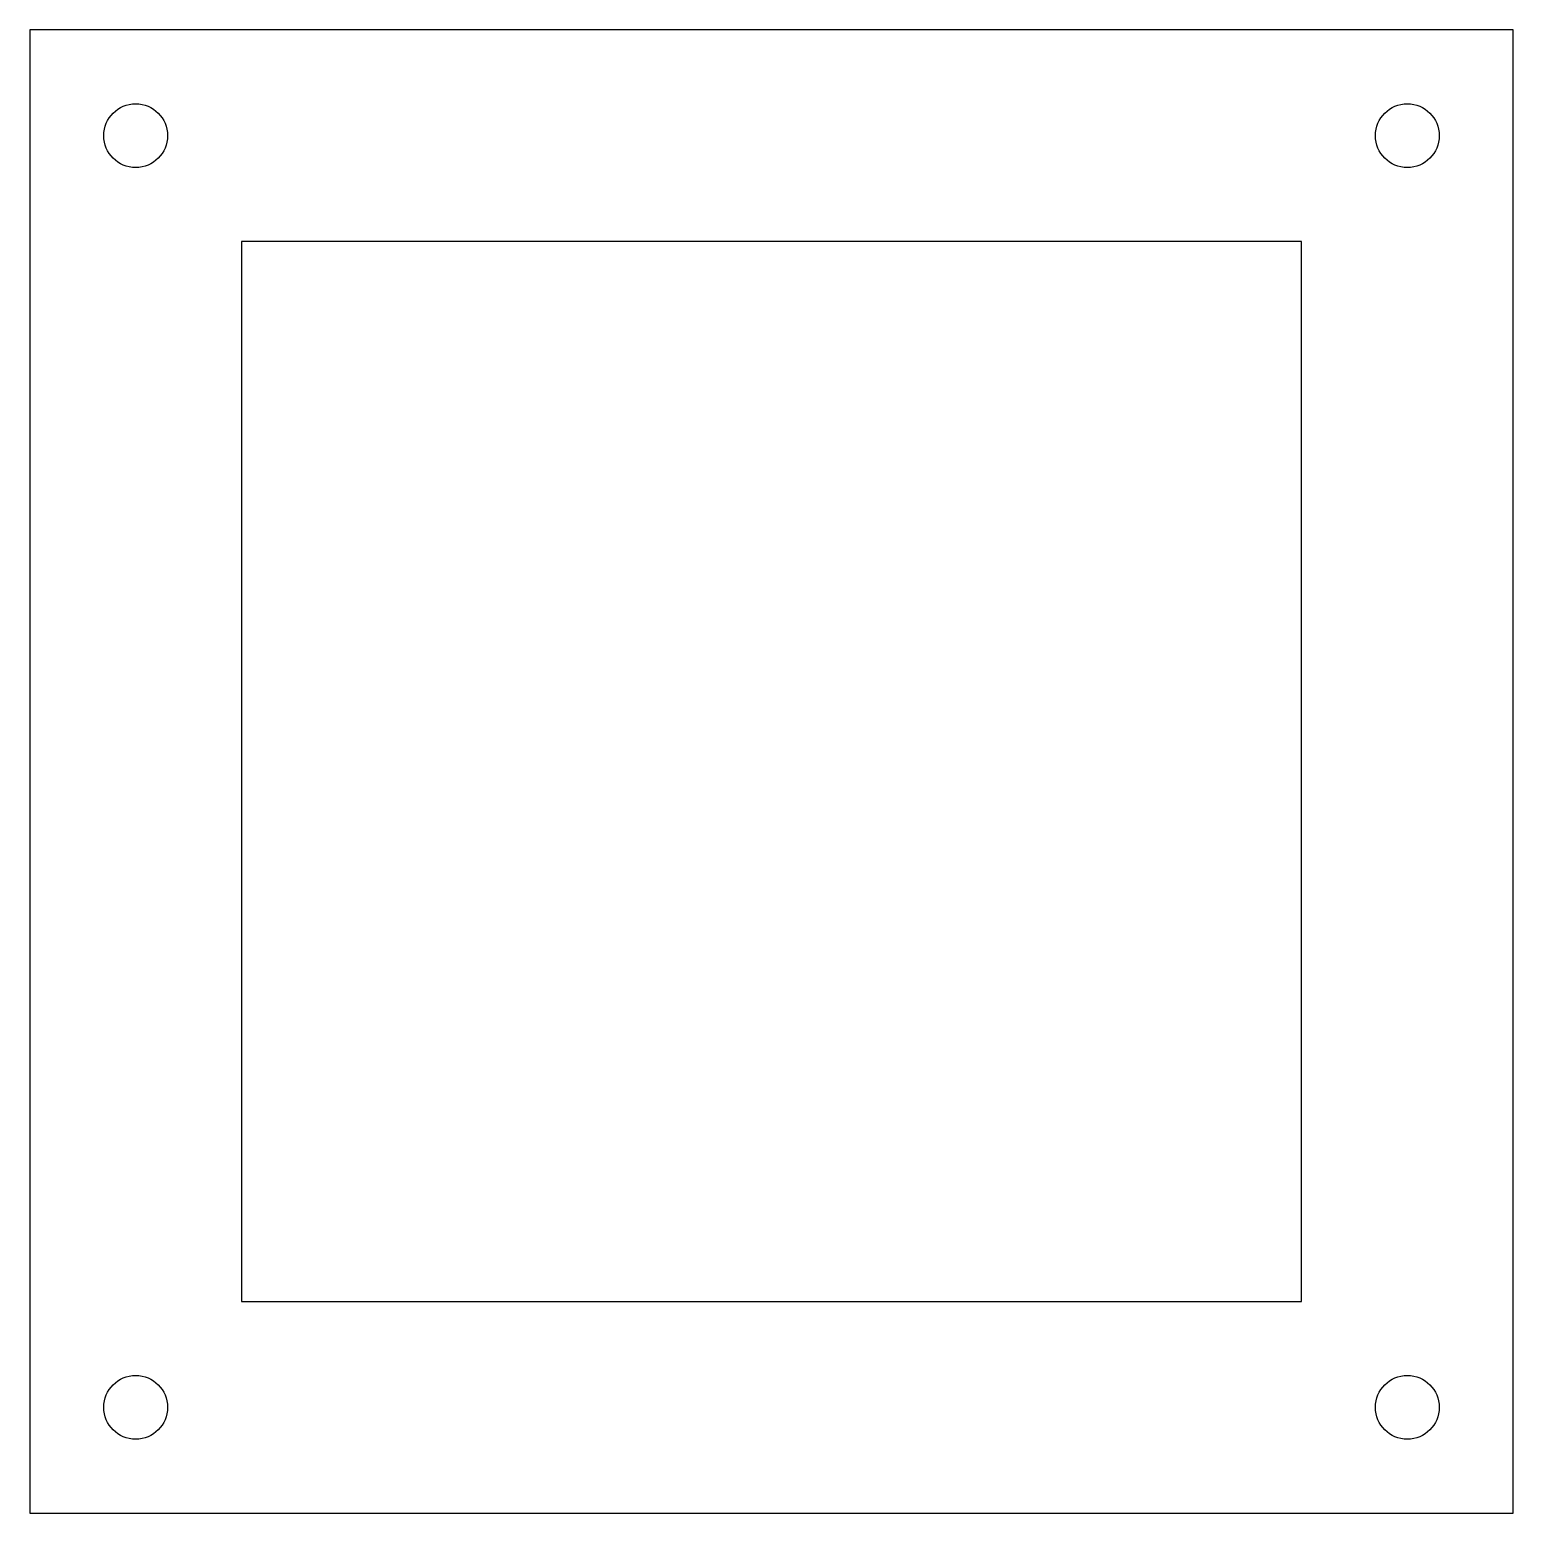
# Model space of a CAD drawing. Header units: millimetres. Extents: x 0 to 700, y 0 to 700.
import ezdxf

# ---------------------------------------------------------------- set-up
doc = ezdxf.new("R2010")
doc.units = ezdxf.units.MM

msp = doc.modelspace()

# ---------------------------------------------------------------- linework, layer by layer
for points in [[(0, 0), (700, 0), (700, 700), (0, 700)], [(100, 100), (600, 100), (600, 600), (100, 600)]]:
    msp.add_lwpolyline(points, close=True)
for centre in [(50, 650), (650, 650), (50, 50), (650, 50)]:
    msp.add_circle(centre, 15.05)

doc.saveas('drawing.dxf')
